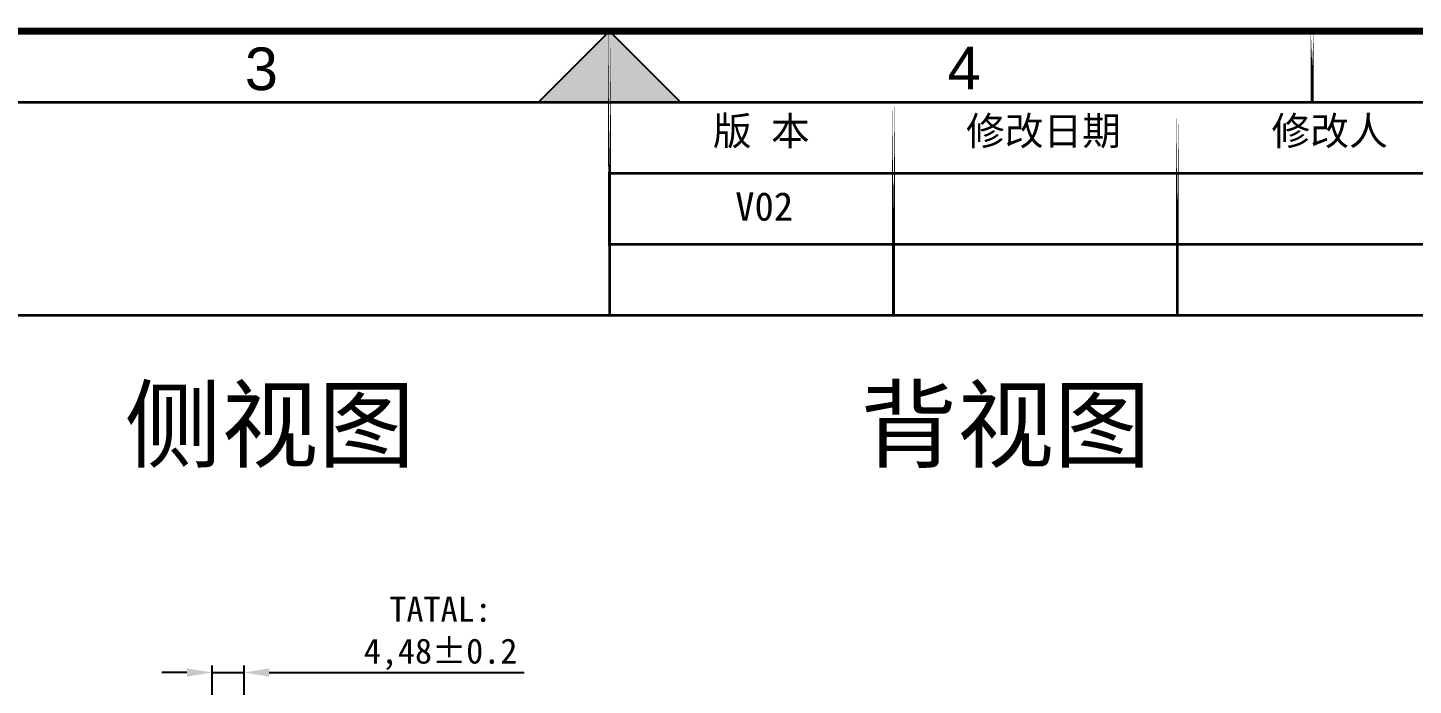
# Model space of a CAD drawing. Header units: millimetres. Extents: x 6107 to 6696, y -7540 to -7123.
# Drawn here: x 6320.6 to 6513.9, y -7214.5 to -7122.8 of the extents above; entities that cross this region are included whole.
import ezdxf

# ---------------------------------------------------------------- set-up
doc = ezdxf.new("R2010")
doc.units = ezdxf.units.MM
doc.header["$LTSCALE"] = 32.67
doc.header["$PDMODE"] = 3
doc.header["$PDSIZE"] = 0.3125
doc.layers.get('0').update_dxf_attribs({"linetype": 'CONTINUOUS'})
doc.layers.get('Defpoints').update_dxf_attribs({"linetype": 'CONTINUOUS'})
doc.layers.add('鑫视界图框', color=3, linetype='CONTINUOUS')
doc.styles.add('Arial', font='arial.ttf', dxfattribs={"height": 3})
doc.styles.add('黑体', font='simhei.ttf')
doc.dimstyles.new('HJ', dxfattribs={"dimtxt": 3.5, "dimasz": 3.5, "dimexe": 1, "dimexo": 0.625, "dimgap": 0.5, "dimtad": 1, "dimtxsty": '黑体', "dimcen": 3.5, "dimclrd": 4, "dimclre": 4, "dimclrt": 4, "dimadec": 0, "dimazin": 0, "dimtfac": 1, "dimtmove": 0, "dimatfit": 3, "dimfxl": 1, "dimarcsym": 0})

# ---------------------------------------------------------------- blocks, each defined once
blk = doc.blocks.new('*D59')
at = {"color": 4, "lineweight": -2, "transparency": 16777216}
for p, q in [((6342.85, -7212.73), (6339.35, -7212.73)), ((6346.35, -7280.67), (6346.35, -7211.73)), ((6346.35, -7212.73), (6350.83, -7212.73)), ((6350.83, -7289.64), (6350.83, -7211.73)), ((6354.33, -7212.73), (6389.88, -7212.73))]:
    blk.add_line(p, q, dxfattribs=at)
at = {"color": 4, "transparency": 16777216}
for points in [[(6342.85, -7212.15), (6342.85, -7213.31), (6346.35, -7212.73)], [(6354.33, -7212.15), (6354.33, -7213.31), (6350.83, -7212.73)]]:
    blk.add_solid(points, dxfattribs=at)
at = {"layer": 'Defpoints', "color": 0, "transparency": 16777216}
for p in [(6350.83, -7212.73), (6346.35, -7281.3), (6350.83, -7290.27)]:
    blk.add_point(p, dxfattribs=at)
at = {"color": 4, "transparency": 16777216, "insert": (6378.23, -7207.27), "char_height": 3.5, "width": 27.2135, "attachment_point": 5, "style": '黑体'}
blk.add_mtext('TATAL: 4,48%%P0.2', dxfattribs=at)

msp = doc.modelspace()

# ---------------------------------------------------------------- hatches: boundary and pattern name
msp.add_hatch(color=3).paths.add_polyline_path([(6391.903, -7133.218), (6401.803, -7123.318), (6411.703, -7133.218)])

# ---------------------------------------------------------------- linework, layer by layer
at = {"color": 3}
msp.add_lwpolyline([(6391.903, -7133.218), (6401.803, -7123.318), (6411.703, -7133.218)], close=True, dxfattribs=at)
at = {"layer": '鑫视界图框', "color": 3}
for points, const_width in [([(6695.833, -7539.118), (6107.773, -7539.118), (6107.773, -7123.318), (6695.833, -7123.318)], 0.99), ([(6401.803, -7123.318), (6401.803, -7123.318), (6401.805, -7162.918), (6401.805, -7162.918)], 0.396), ([(6499.813, -7123.318), (6499.813, -7123.318), (6499.813, -7133.119), (6499.813, -7133.119)], 0.396), ([(6685.933, -7529.218), (6117.673, -7529.218), (6117.673, -7133.218), (6685.933, -7133.218)], 0.396), ([(6117.673, -7133.218), (6685.933, -7133.218), (6685.933, -7162.918), (6117.673, -7162.918)], 0.396), ([(6441.403, -7133.218), (6441.403, -7133.218), (6441.405, -7162.918), (6441.405, -7162.918)], 0.396), ([(6481.003, -7133.218), (6481.003, -7133.218), (6481.005, -7162.918), (6481.005, -7162.918)], 0.396), ([(6401.803, -7143.118), (6685.933, -7143.118), (6685.933, -7153.018), (6401.803, -7153.018)], 0.396)]:
    msp.add_lwpolyline(points, close=True, dxfattribs=dict(at, const_width=const_width))

# ---------------------------------------------------------------- texts
at = {"char_height": 9.9, "width": 279.81177, "attachment_point": 1, "style": 'Arial'}
for s, insert in [('{\\fSimHei|b0|i0|c134|p49;\\C4;侧视图}', (6334.163, -7173.209)), ('{\\fSimHei|b0|i0|c134|p49;\\C4;背视图}', (6436.777, -7173.209))]:
    msp.add_mtext(s, dxfattribs=dict(at, insert=insert))
at = {"layer": '鑫视界图框', "color": 3, "char_height": 5.94, "width": 2.49821, "attachment_point": 1, "style": '黑体'}
for s, insert in [('{\\fArial|b0|i0|c0|p34;3}', (6350.93, -7125.58)), ('{\\fArial|b0|i0|c0|p34;4}', (6448.94, -7125.481))]:
    msp.add_mtext(s, dxfattribs=dict(at, insert=insert))
at = {"layer": '鑫视界图框', "color": 3, "lineweight": 0, "char_height": 3.96, "width": 60.00604, "attachment_point": 1, "style": '黑体'}
for s, insert in [('版 本', (6416.213, -7135.229)), ('{\\fSimHei|b0|i0|c134|p49;修改日期}', (6451.526, -7135.229)), ('{\\fSimHei|b0|i0|c134|p49;修改人}', (6494.139, -7135.229)), ('{\\fSimHei|b0|i0|c134|p49;V02}', (6419.327, -7145.758))]:
    msp.add_mtext(s, dxfattribs=dict(at, insert=insert))

# ---------------------------------------------------------------- dimensions: what is measured, and where the dimension line sits
at = {"color": 1}
dim = msp.add_linear_dim(base=(6350.827608843, -7212.730712975), p1=(6346.352608843, -7281.296562301), p2=(6350.827608843, -7290.267599679), text='TATAL: <>%%P0.2', dimstyle='HJ', dxfattribs=at)
dim.commit()
dim.dimension.update_dxf_attribs({"geometry": '*D59', "text_midpoint": (6378.226485247, -7212.730712975), "dimtype": 160})

doc.saveas('drawing.dxf')
